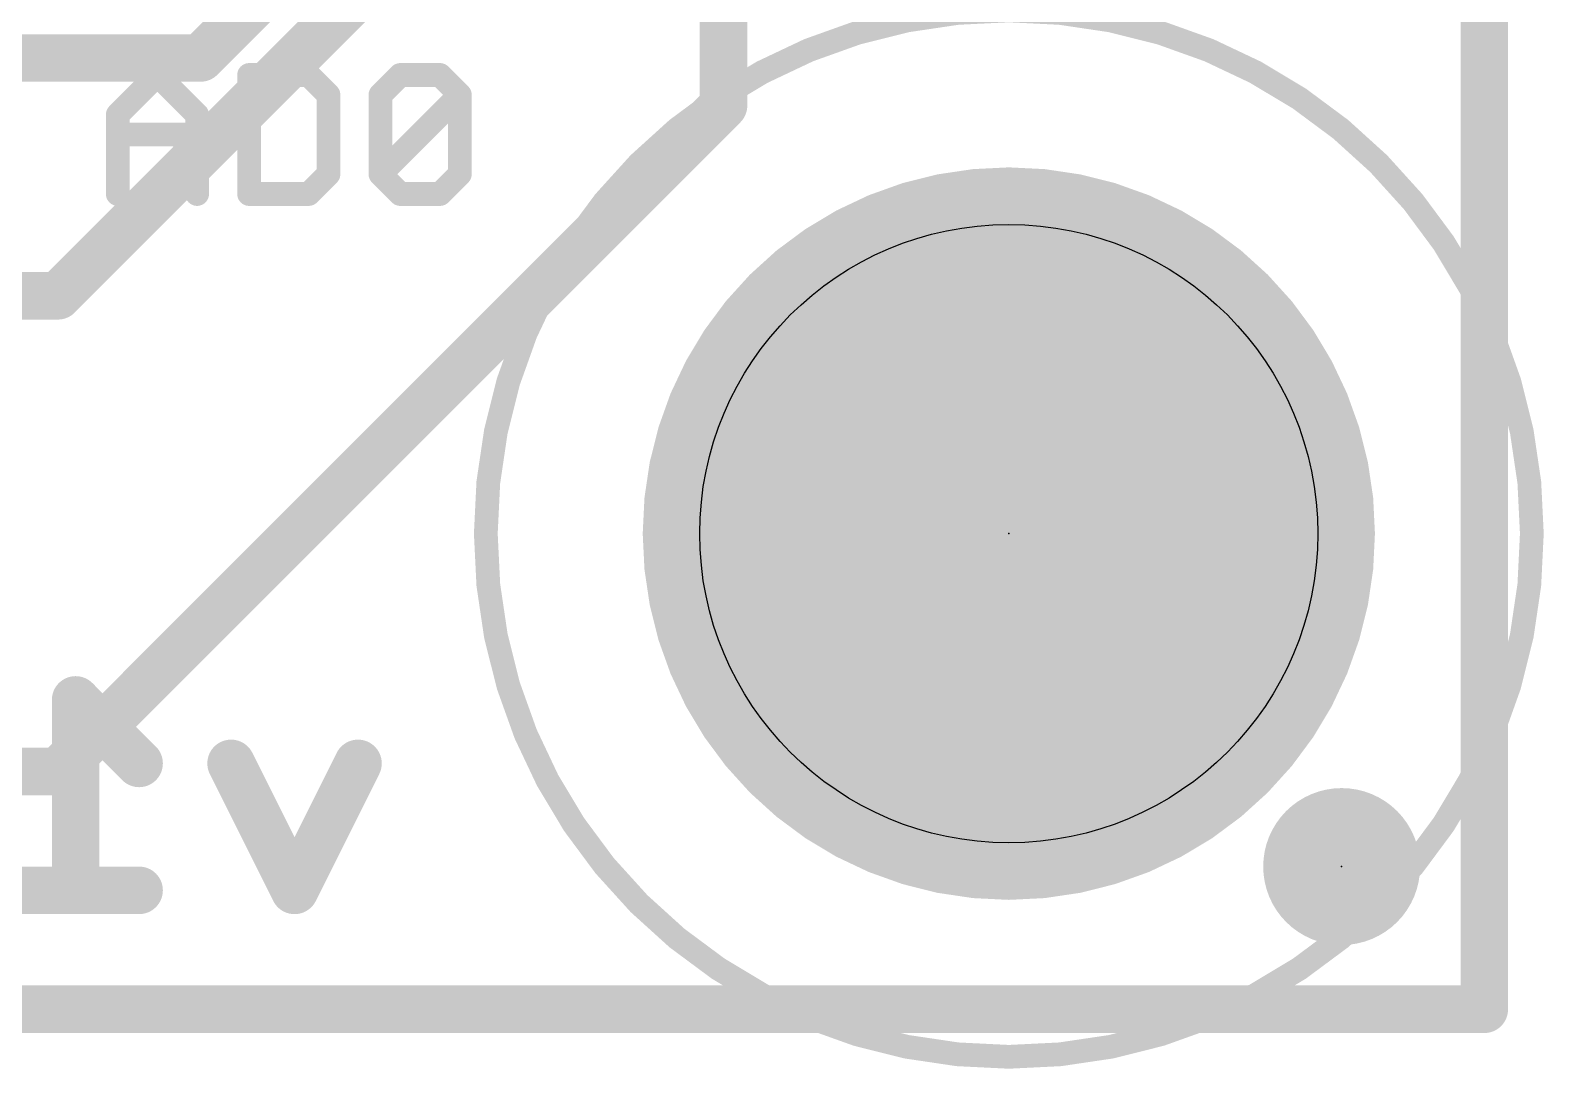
# Model space of a CAD drawing. Extents: x -1.8 to 15.6, y -0.3 to 28.3.
# Drawn here: x 7.47 to 15.56, y -0.32 to 5.23 of the extents above; entities that cross this region are included whole.
import ezdxf

# ---------------------------------------------------------------- set-up
doc = ezdxf.new("R2010")
doc.units = 0
for name, color, linetype in [('1', 12, 'CONTINUOUS'), ('16', 132, 'CONTINUOUS'), ('20', 53, 'CONTINUOUS'), ('21', 53, 'CONTINUOUS'), ('23', 53, 'CONTINUOUS'), ('29', 253, 'CONTINUOUS'), ('30', 253, 'CONTINUOUS'), ('39', 12, 'CONTINUOUS'), ('41', 12, 'CONTINUOUS'), ('42', 132, 'CONTINUOUS')]:
    doc.layers.add(name, color=color, linetype=linetype)

# ---------------------------------------------------------------- blocks, each defined once
blk = doc.blocks.new('PIE')
at = {"const_width": 0.5}
blk.add_lwpolyline([(0, -0.25, 1), (0, 0.25, 1), (0, -0.25)], format="xyb", dxfattribs=at)

msp = doc.modelspace()

# ---------------------------------------------------------------- linework, layer by layer
at = {"layer": '1', "const_width": 0.254}
for points in [[(15.24, 0), (15.24, 27.94)], [(11.176, 9.779), (11.176, 4.826)], [(8.89, 5.588), (8.382, 5.08)], [(8.382, 5.08), (6.35, 5.08)], [(11.176, 4.826), (7.62, 1.27)], [(7.62, 1.27), (1.27, 1.27)], [(0, 0), (15.24, 0)]]:
    msp.add_lwpolyline(points, dxfattribs=at)
at = {"layer": '1', "const_width": 0.127}
for points in [[(8.3371, 5.1249, 1), (8.4269, 5.0351)], [(8.382, 5.0165, 1), (8.382, 5.1435)], [(11.2209, 4.7811, 1), (11.1311, 4.8709)], [(11.1125, 4.826, 1), (11.2395, 4.826)], [(7.5751, 1.3149, 1), (7.6649, 1.2251)], [(7.62, 1.2065, 1), (7.62, 1.3335)], [(15.24, -0.0635, 1), (15.24, 0.0635)], [(15.1765, 0, 1), (15.3035, 0)]]:
    msp.add_lwpolyline(points, format="xyb", dxfattribs=at)
at = {"layer": '16', "const_width": 0.254}
for points in [[(15.24, 0), (15.24, 27.94)], [(9.398, 5.588), (8.89, 5.08)], [(7.62, 3.81), (8.89, 5.08)], [(1.27, 3.81), (7.62, 3.81)], [(8.0538, 1.3129), (7.7148, 1.6519)], [(7.7148, 1.6519), (7.7148, 0.635)], [(8.8842, 0.635), (8.5453, 1.3129)], [(9.2232, 1.3129), (8.8842, 0.635)], [(8.0538, 0.635), (7.3759, 0.635)], [(0, 0), (15.24, 0)]]:
    msp.add_lwpolyline(points, dxfattribs=at)
at = {"layer": '16', "const_width": 0.127}
for points in [[(8.8451, 5.1249, 1), (8.9349, 5.0351)], [(8.9349, 5.0351, 1), (8.8451, 5.1249)], [(7.5751, 3.8549, 1), (7.6649, 3.7651)], [(7.62, 3.7465, 1), (7.62, 3.8735)], [(7.7597, 1.6968, 1), (7.6699, 1.607)], [(7.7783, 1.6519, 1), (7.6513, 1.6519)], [(8.0089, 1.268, 1), (8.0987, 1.3578)], [(8.6021, 1.3413, 1), (8.4885, 1.2845)], [(9.28, 1.2845, 1), (9.1664, 1.3413)], [(8.0538, 0.5715, 1), (8.0538, 0.6985)], [(7.6513, 0.635, 1), (7.7783, 0.635)], [(8.8274, 0.6634, 1), (8.941, 0.6066)], [(8.8274, 0.6066, 1), (8.941, 0.6634)], [(15.24, -0.0635, 1), (15.24, 0.0635)], [(15.1765, 0, 1), (15.3035, 0)]]:
    msp.add_lwpolyline(points, format="xyb", dxfattribs=at)
at = {"layer": '20', "const_width": 0.2032}
for points in [[(15.24, 0), (15.24, 27.94)], [(0, 0), (15.24, 0)]]:
    msp.add_lwpolyline(points, dxfattribs=at)
at = {"layer": '20', "const_width": 0.1016}
for points in [[(15.24, -0.0508, 1), (15.24, 0.0508)], [(15.1892, 0, 1), (15.2908, 0)]]:
    msp.add_lwpolyline(points, format="xyb", dxfattribs=at)
at = {"layer": '20'}
msp.add_circle((12.7, 2.54), 1.651, dxfattribs=at)
at = {"layer": '21', "const_width": 0.127}
for points in [[(7.94, 4.7773), (8.1519, 4.9891)], [(8.1519, 4.9891), (8.3637, 4.7773)], [(8.6417, 4.9891), (8.6417, 4.3536)], [(8.9594, 4.9891), (8.6417, 4.9891)], [(9.0654, 4.8832), (8.9594, 4.9891)], [(9.3433, 4.8832), (9.4492, 4.9891)], [(9.4492, 4.9891), (9.6611, 4.9891)], [(9.6611, 4.9891), (9.767, 4.8832)], [(9.0654, 4.4595), (9.0654, 4.8832)], [(9.3433, 4.4595), (9.3433, 4.8832)], [(9.3433, 4.4595), (9.767, 4.8832)], [(9.767, 4.8832), (9.767, 4.4595)], [(7.94, 4.3536), (7.94, 4.7773)], [(8.3637, 4.7773), (8.3637, 4.3536)], [(7.94, 4.6713), (8.3637, 4.6713)], [(8.9594, 4.3536), (9.0654, 4.4595)], [(9.4492, 4.3536), (9.3433, 4.4595)], [(9.767, 4.4595), (9.6611, 4.3536)], [(8.6417, 4.3536), (8.9594, 4.3536)], [(9.6611, 4.3536), (9.4492, 4.3536)]]:
    msp.add_lwpolyline(points, dxfattribs=at)
at = {"layer": '21', "const_width": 0.0635}
for points in [[(8.1743, 5.0116, 1), (8.1294, 4.9667)], [(8.1743, 4.9667, 1), (8.1294, 5.0116)], [(8.6734, 4.9891, 1), (8.6099, 4.9891)], [(8.6417, 5.0209, 1), (8.6417, 4.9574)], [(8.9819, 5.0116, 1), (8.937, 4.9667)], [(8.9594, 4.9574, 1), (8.9594, 5.0209)], [(9.4492, 5.0209, 1), (9.4492, 4.9574)], [(9.4717, 4.9667, 1), (9.4268, 5.0116)], [(9.6835, 5.0116, 1), (9.6386, 4.9667)], [(9.6611, 4.9574, 1), (9.6611, 5.0209)], [(9.0971, 4.8832, 1), (9.0336, 4.8832)], [(9.0429, 4.8607, 1), (9.0878, 4.9056)], [(9.3751, 4.8832, 1), (9.3116, 4.8832)], [(9.3209, 4.9056, 1), (9.3658, 4.8607)], [(9.7988, 4.8832, 1), (9.7353, 4.8832)], [(9.7895, 4.8607, 1), (9.7446, 4.9056)], [(9.7446, 4.8607, 1), (9.7895, 4.9056)], [(7.9718, 4.7773, 1), (7.9083, 4.7773)], [(7.9176, 4.7997, 1), (7.9625, 4.7548)], [(8.3955, 4.7773, 1), (8.332, 4.7773)], [(8.3413, 4.7548, 1), (8.3862, 4.7997)], [(7.94, 4.7031, 1), (7.94, 4.6396)], [(8.3637, 4.6396, 1), (8.3637, 4.7031)], [(9.0336, 4.4595, 1), (9.0971, 4.4595)], [(9.0878, 4.437, 1), (9.0429, 4.4819)], [(9.3658, 4.4819, 1), (9.3209, 4.437)], [(9.3209, 4.4819, 1), (9.3658, 4.437)], [(9.3116, 4.4595, 1), (9.3751, 4.4595)], [(9.7353, 4.4595, 1), (9.7988, 4.4595)], [(9.7895, 4.437, 1), (9.7446, 4.4819)], [(7.9083, 4.3536, 1), (7.9718, 4.3536)], [(8.332, 4.3536, 1), (8.3955, 4.3536)], [(8.6099, 4.3536, 1), (8.6734, 4.3536)], [(8.6417, 4.3853, 1), (8.6417, 4.3218)], [(8.937, 4.376, 1), (8.9819, 4.3311)], [(8.9594, 4.3218, 1), (8.9594, 4.3853)], [(9.4492, 4.3853, 1), (9.4492, 4.3218)], [(9.4268, 4.3311, 1), (9.4717, 4.376)], [(9.6386, 4.376, 1), (9.6835, 4.3311)], [(9.6611, 4.3218, 1), (9.6611, 4.3853)]]:
    msp.add_lwpolyline(points, format="xyb", dxfattribs=at)
at = {"layer": '23'}
for p in [(12.7, 2.54), (14.478, 0.762)]:
    msp.add_point(p, dxfattribs=at)
at = {"layer": '29', "const_width": 1.7526}
msp.add_lwpolyline([(12.7, 1.6637, 1), (12.7, 3.4163, 1), (12.7, 1.6637)], format="xyb", dxfattribs=at)
at = {"layer": '30', "const_width": 1.7526}
msp.add_lwpolyline([(12.7, 1.6637, 1), (12.7, 3.4163, 1), (12.7, 1.6637)], format="xyb", dxfattribs=at)
at = {"layer": '39', "const_width": 0.127}
msp.add_lwpolyline([(12.7, -0.254, 1), (12.7, 5.334, 1), (12.7, -0.254)], format="xyb", dxfattribs=at)
at = {"layer": '41'}
for points, const_width in [([(12.7, 4.3942, 1), (12.7, 0.6858)], 0.2032), ([(12.7, 0.6858, 1), (12.7, 4.3942)], 0.2032), ([(12.7, 4.445, 1), (12.7, 4.3434)], 0.1016), ([(12.7, 4.3434, 1), (12.7, 4.445)], 0.1016), ([(12.7, 0.7366, 1), (12.7, 0.635)], 0.1016), ([(12.7, 0.635, 1), (12.7, 0.7366)], 0.1016)]:
    msp.add_lwpolyline(points, format="xyb", dxfattribs=dict(at, const_width=const_width))
at = {"layer": '42'}
for points, const_width in [([(12.7, 4.3942, 1), (12.7, 0.6858)], 0.2032), ([(12.7, 0.6858, 1), (12.7, 4.3942)], 0.2032), ([(12.7, 4.445, 1), (12.7, 4.3434)], 0.1016), ([(12.7, 4.3434, 1), (12.7, 4.445)], 0.1016), ([(12.7, 0.7366, 1), (12.7, 0.635)], 0.1016), ([(12.7, 0.635, 1), (12.7, 0.7366)], 0.1016)]:
    msp.add_lwpolyline(points, format="xyb", dxfattribs=dict(at, const_width=const_width))

# ---------------------------------------------------------------- block references
at = {"layer": '1', "xscale": 0.635, "yscale": 0.635}
msp.add_blockref('PIE', (14.478, 0.762), dxfattribs=at)
at = {"layer": '29', "xscale": 0.8382, "yscale": 0.8382}
msp.add_blockref('PIE', (14.478, 0.762), dxfattribs=at)

doc.saveas('drawing.dxf')
